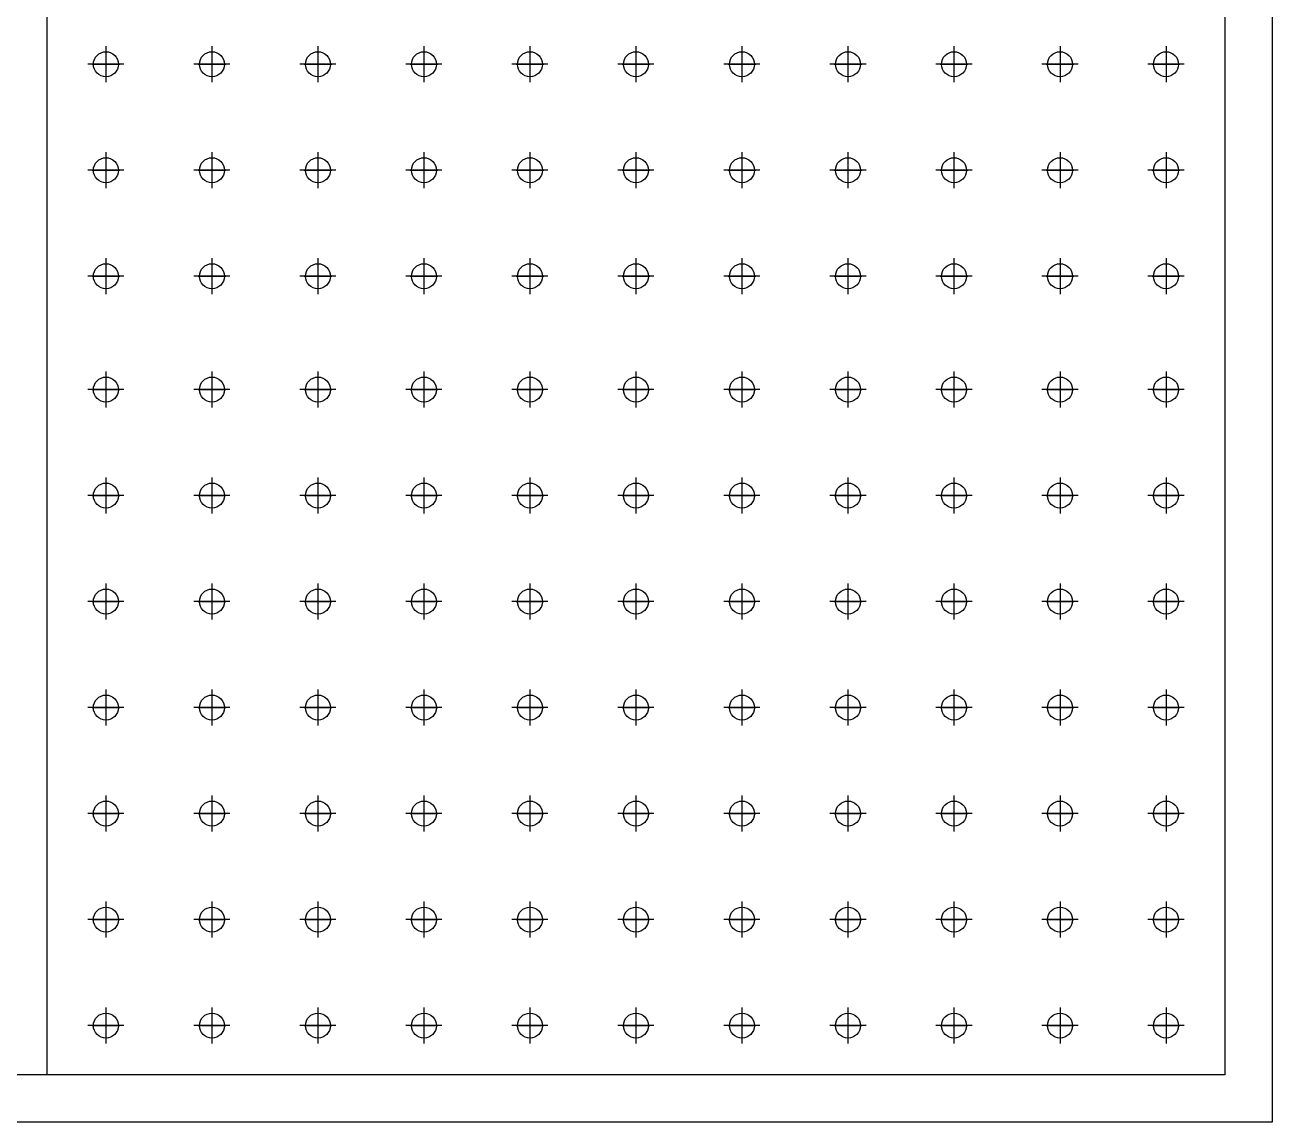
# Model space of a CAD drawing. Header units: millimetres. Extents: x 0 to 25222, y 0 to 17836.
# Drawn here: x 9319 to 10378, y 11528 to 12459 of the extents above; entities that cross this region are included whole.
import ezdxf

# ---------------------------------------------------------------- set-up
doc = ezdxf.new("R2010")
doc.units = ezdxf.units.MM
doc.linetypes.add('CENTER', pattern=[2, 1.25, -0.25, 0.25, -0.25])
doc.layers.add('CENTER', color=1, linetype='CENTER')

msp = doc.modelspace()

# ---------------------------------------------------------------- linework, layer by layer
at = {"color": 3}
msp.add_line((9338.1, 11568), (9338.1, 15688), dxfattribs=at)
for points in [[(3078.1, 11528), (3078.1, 15728), (10378.1, 15728), (10378.1, 11528)], [(3118.1, 11568), (3118.1, 15688), (10338.1, 15688), (10338.1, 11568)]]:
    msp.add_lwpolyline(points, close=True, dxfattribs=at)
for centre in [(9388.1, 12426.1), (9478.1, 12426.1), (9568.1, 12426.1), (9658.1, 12426.1), (9748.1, 12426.1), (9838.1, 12426.1), (9928.1, 12426.1), (10018.1, 12426.1), (10108.1, 12426.1), (10198.1, 12426.1), (10288.1, 12426.1), (9388.1, 12336.1), (9478.1, 12336.1), (9568.1, 12336.1), (9658.1, 12336.1), (9748.1, 12336.1), (9838.1, 12336.1), (9928.1, 12336.1), (10018.1, 12336.1), (10108.1, 12336.1), (10198.1, 12336.1), (10288.1, 12336.1), (9388.1, 12246.1), (9478.1, 12246.1), (9568.1, 12246.1), (9658.1, 12246.1), (9748.1, 12246.1), (9838.1, 12246.1), (9928.1, 12246.1), (10018.1, 12246.1), (10108.1, 12246.1), (10198.1, 12246.1), (10288.1, 12246.1), (9388.1, 12149.9), (9478.1, 12149.9), (9568.1, 12149.9), (9658.1, 12149.9), (9748.1, 12149.9), (9838.1, 12149.9), (9928.1, 12149.9), (10018.1, 12149.9), (10108.1, 12149.9), (10198.1, 12149.9), (10288.1, 12149.9), (9388.1, 12059.9), (9478.1, 12059.9), (9568.1, 12059.9), (9658.1, 12059.9), (9748.1, 12059.9), (9838.1, 12059.9), (9928.1, 12059.9), (10018.1, 12059.9), (10108.1, 12059.9), (10198.1, 12059.9), (10288.1, 12059.9), (9388.1, 11969.9), (9478.1, 11969.9), (9568.1, 11969.9), (9658.1, 11969.9), (9748.1, 11969.9), (9838.1, 11969.9), (9928.1, 11969.9), (10018.1, 11969.9), (10108.1, 11969.9), (10198.1, 11969.9), (10288.1, 11969.9), (9388.1, 11879.9), (9478.1, 11879.9), (9568.1, 11879.9), (9658.1, 11879.9), (9748.1, 11879.9), (9838.1, 11879.9), (9928.1, 11879.9), (10018.1, 11879.9), (10108.1, 11879.9), (10198.1, 11879.9), (10288.1, 11879.9), (9388.1, 11789.9), (9478.1, 11789.9), (9568.1, 11789.9), (9658.1, 11789.9), (9748.1, 11789.9), (9838.1, 11789.9), (9928.1, 11789.9), (10018.1, 11789.9), (10108.1, 11789.9), (10198.1, 11789.9), (10288.1, 11789.9), (9388.1, 11699.9), (9478.1, 11699.9), (9568.1, 11699.9), (9658.1, 11699.9), (9748.1, 11699.9), (9838.1, 11699.9), (9928.1, 11699.9), (10018.1, 11699.9), (10108.1, 11699.9), (10198.1, 11699.9), (10288.1, 11699.9), (9388.1, 11609.9), (9478.1, 11609.9), (9568.1, 11609.9), (9658.1, 11609.9), (9748.1, 11609.9), (9838.1, 11609.9), (9928.1, 11609.9), (10018.1, 11609.9), (10108.1, 11609.9), (10198.1, 11609.9), (10288.1, 11609.9)]:
    msp.add_circle(centre, 10.6)
at = {"layer": 'CENTER', "linetype": 'CENTER', "ltscale": 50}
for p, q in [((9388.1, 12441.4), (9388.1, 12410.8)), ((9478.1, 12441.4), (9478.1, 12410.8)), ((9568.1, 12441.4), (9568.1, 12410.8)), ((9658.1, 12441.4), (9658.1, 12410.8)), ((9748.1, 12441.4), (9748.1, 12410.8)), ((9838.1, 12441.4), (9838.1, 12410.8)), ((9928.1, 12441.4), (9928.1, 12410.8)), ((10018.1, 12441.4), (10018.1, 12410.8)), ((10108.1, 12441.4), (10108.1, 12410.8)), ((10198.1, 12441.4), (10198.1, 12410.8)), ((10288.1, 12441.4), (10288.1, 12410.8)), ((9388.1, 12437.9), (9388.1, 12414.3)), ((9478.1, 12437.9), (9478.1, 12414.3)), ((9568.1, 12437.9), (9568.1, 12414.3)), ((9658.1, 12437.9), (9658.1, 12414.3)), ((9748.1, 12437.9), (9748.1, 12414.3)), ((9838.1, 12437.9), (9838.1, 12414.3)), ((9928.1, 12437.9), (9928.1, 12414.3)), ((10018.1, 12437.9), (10018.1, 12414.3)), ((10108.1, 12437.9), (10108.1, 12414.3)), ((10198.1, 12437.9), (10198.1, 12414.3)), ((10288.1, 12437.9), (10288.1, 12414.3)), ((9403.4, 12426.1), (9372.8, 12426.1)), ((9376.4, 12426.1), (9399.9, 12426.1)), ((9399.9, 12426.1), (9376.4, 12426.1)), ((9376.4, 12426.1), (9399.9, 12426.1)), ((9493.4, 12426.1), (9462.8, 12426.1)), ((9466.4, 12426.1), (9489.9, 12426.1)), ((9489.9, 12426.1), (9466.4, 12426.1)), ((9466.4, 12426.1), (9489.9, 12426.1)), ((9583.4, 12426.1), (9552.8, 12426.1)), ((9556.4, 12426.1), (9579.9, 12426.1)), ((9579.9, 12426.1), (9556.4, 12426.1)), ((9556.4, 12426.1), (9579.9, 12426.1)), ((9673.4, 12426.1), (9642.8, 12426.1)), ((9646.4, 12426.1), (9669.9, 12426.1)), ((9669.9, 12426.1), (9646.4, 12426.1)), ((9646.4, 12426.1), (9669.9, 12426.1)), ((9763.4, 12426.1), (9732.8, 12426.1)), ((9736.4, 12426.1), (9759.9, 12426.1)), ((9759.9, 12426.1), (9736.4, 12426.1)), ((9736.4, 12426.1), (9759.9, 12426.1)), ((9853.4, 12426.1), (9822.8, 12426.1)), ((9826.4, 12426.1), (9849.9, 12426.1)), ((9849.9, 12426.1), (9826.4, 12426.1)), ((9826.4, 12426.1), (9849.9, 12426.1)), ((9943.4, 12426.1), (9912.8, 12426.1)), ((9916.4, 12426.1), (9939.9, 12426.1)), ((9939.9, 12426.1), (9916.4, 12426.1)), ((9916.4, 12426.1), (9939.9, 12426.1)), ((10033.4, 12426.1), (10002.8, 12426.1)), ((10006.4, 12426.1), (10029.9, 12426.1)), ((10029.9, 12426.1), (10006.4, 12426.1)), ((10006.4, 12426.1), (10029.9, 12426.1)), ((10123.4, 12426.1), (10092.8, 12426.1)), ((10096.4, 12426.1), (10119.9, 12426.1)), ((10119.9, 12426.1), (10096.4, 12426.1)), ((10096.4, 12426.1), (10119.9, 12426.1)), ((10213.4, 12426.1), (10182.8, 12426.1)), ((10186.4, 12426.1), (10209.9, 12426.1)), ((10209.9, 12426.1), (10186.4, 12426.1)), ((10186.4, 12426.1), (10209.9, 12426.1)), ((10303.4, 12426.1), (10272.8, 12426.1)), ((10276.4, 12426.1), (10299.9, 12426.1)), ((10299.9, 12426.1), (10276.4, 12426.1)), ((10276.4, 12426.1), (10299.9, 12426.1)), ((9388.1, 12351.4), (9388.1, 12320.8)), ((9388.1, 12347.9), (9388.1, 12324.3)), ((9478.1, 12351.4), (9478.1, 12320.8)), ((9478.1, 12347.9), (9478.1, 12324.3)), ((9568.1, 12351.4), (9568.1, 12320.8)), ((9568.1, 12347.9), (9568.1, 12324.3)), ((9658.1, 12351.4), (9658.1, 12320.8)), ((9658.1, 12347.9), (9658.1, 12324.3)), ((9748.1, 12351.4), (9748.1, 12320.8)), ((9748.1, 12347.9), (9748.1, 12324.3)), ((9838.1, 12351.4), (9838.1, 12320.8)), ((9838.1, 12347.9), (9838.1, 12324.3)), ((9928.1, 12351.4), (9928.1, 12320.8)), ((9928.1, 12347.9), (9928.1, 12324.3)), ((10018.1, 12351.4), (10018.1, 12320.8)), ((10018.1, 12347.9), (10018.1, 12324.3)), ((10108.1, 12351.4), (10108.1, 12320.8)), ((10108.1, 12347.9), (10108.1, 12324.3)), ((10198.1, 12351.4), (10198.1, 12320.8)), ((10198.1, 12347.9), (10198.1, 12324.3)), ((10288.1, 12351.4), (10288.1, 12320.8)), ((10288.1, 12347.9), (10288.1, 12324.3)), ((9403.4, 12336.1), (9372.8, 12336.1)), ((9376.4, 12336.1), (9399.9, 12336.1)), ((9399.9, 12336.1), (9376.4, 12336.1)), ((9376.4, 12336.1), (9399.9, 12336.1)), ((9493.4, 12336.1), (9462.8, 12336.1)), ((9466.4, 12336.1), (9489.9, 12336.1)), ((9489.9, 12336.1), (9466.4, 12336.1)), ((9466.4, 12336.1), (9489.9, 12336.1)), ((9583.4, 12336.1), (9552.8, 12336.1)), ((9556.4, 12336.1), (9579.9, 12336.1)), ((9579.9, 12336.1), (9556.4, 12336.1)), ((9556.4, 12336.1), (9579.9, 12336.1)), ((9673.4, 12336.1), (9642.8, 12336.1)), ((9646.4, 12336.1), (9669.9, 12336.1)), ((9669.9, 12336.1), (9646.4, 12336.1)), ((9646.4, 12336.1), (9669.9, 12336.1)), ((9763.4, 12336.1), (9732.8, 12336.1)), ((9736.4, 12336.1), (9759.9, 12336.1)), ((9759.9, 12336.1), (9736.4, 12336.1)), ((9736.4, 12336.1), (9759.9, 12336.1)), ((9853.4, 12336.1), (9822.8, 12336.1)), ((9826.4, 12336.1), (9849.9, 12336.1)), ((9849.9, 12336.1), (9826.4, 12336.1)), ((9826.4, 12336.1), (9849.9, 12336.1)), ((9943.4, 12336.1), (9912.8, 12336.1)), ((9916.4, 12336.1), (9939.9, 12336.1)), ((9939.9, 12336.1), (9916.4, 12336.1)), ((9916.4, 12336.1), (9939.9, 12336.1)), ((10033.4, 12336.1), (10002.8, 12336.1)), ((10006.4, 12336.1), (10029.9, 12336.1)), ((10029.9, 12336.1), (10006.4, 12336.1)), ((10006.4, 12336.1), (10029.9, 12336.1)), ((10123.4, 12336.1), (10092.8, 12336.1)), ((10096.4, 12336.1), (10119.9, 12336.1)), ((10119.9, 12336.1), (10096.4, 12336.1)), ((10096.4, 12336.1), (10119.9, 12336.1)), ((10213.4, 12336.1), (10182.8, 12336.1)), ((10186.4, 12336.1), (10209.9, 12336.1)), ((10209.9, 12336.1), (10186.4, 12336.1)), ((10186.4, 12336.1), (10209.9, 12336.1)), ((10303.4, 12336.1), (10272.8, 12336.1)), ((10276.4, 12336.1), (10299.9, 12336.1)), ((10299.9, 12336.1), (10276.4, 12336.1)), ((10276.4, 12336.1), (10299.9, 12336.1)), ((9388.1, 12261.4), (9388.1, 12230.8)), ((9478.1, 12261.4), (9478.1, 12230.8)), ((9568.1, 12261.4), (9568.1, 12230.8)), ((9658.1, 12261.4), (9658.1, 12230.8)), ((9748.1, 12261.4), (9748.1, 12230.8)), ((9838.1, 12261.4), (9838.1, 12230.8)), ((9928.1, 12261.4), (9928.1, 12230.8)), ((10018.1, 12261.4), (10018.1, 12230.8)), ((10108.1, 12261.4), (10108.1, 12230.8)), ((10198.1, 12261.4), (10198.1, 12230.8)), ((10288.1, 12261.4), (10288.1, 12230.8)), ((9388.1, 12257.9), (9388.1, 12234.3)), ((9478.1, 12257.9), (9478.1, 12234.3)), ((9568.1, 12257.9), (9568.1, 12234.3)), ((9658.1, 12257.9), (9658.1, 12234.3)), ((9748.1, 12257.9), (9748.1, 12234.3)), ((9838.1, 12257.9), (9838.1, 12234.3)), ((9928.1, 12257.9), (9928.1, 12234.3)), ((10018.1, 12257.9), (10018.1, 12234.3)), ((10108.1, 12257.9), (10108.1, 12234.3)), ((10198.1, 12257.9), (10198.1, 12234.3)), ((10288.1, 12257.9), (10288.1, 12234.3)), ((9403.4, 12246.1), (9372.8, 12246.1)), ((9376.4, 12246.1), (9399.9, 12246.1)), ((9399.9, 12246.1), (9376.4, 12246.1)), ((9376.4, 12246.1), (9399.9, 12246.1)), ((9493.4, 12246.1), (9462.8, 12246.1)), ((9466.4, 12246.1), (9489.9, 12246.1)), ((9489.9, 12246.1), (9466.4, 12246.1)), ((9466.4, 12246.1), (9489.9, 12246.1)), ((9583.4, 12246.1), (9552.8, 12246.1)), ((9556.4, 12246.1), (9579.9, 12246.1)), ((9579.9, 12246.1), (9556.4, 12246.1)), ((9556.4, 12246.1), (9579.9, 12246.1)), ((9673.4, 12246.1), (9642.8, 12246.1)), ((9646.4, 12246.1), (9669.9, 12246.1)), ((9669.9, 12246.1), (9646.4, 12246.1)), ((9646.4, 12246.1), (9669.9, 12246.1)), ((9763.4, 12246.1), (9732.8, 12246.1)), ((9736.4, 12246.1), (9759.9, 12246.1)), ((9759.9, 12246.1), (9736.4, 12246.1)), ((9736.4, 12246.1), (9759.9, 12246.1)), ((9853.4, 12246.1), (9822.8, 12246.1)), ((9826.4, 12246.1), (9849.9, 12246.1)), ((9849.9, 12246.1), (9826.4, 12246.1)), ((9826.4, 12246.1), (9849.9, 12246.1)), ((9943.4, 12246.1), (9912.8, 12246.1)), ((9916.4, 12246.1), (9939.9, 12246.1)), ((9939.9, 12246.1), (9916.4, 12246.1)), ((9916.4, 12246.1), (9939.9, 12246.1)), ((10033.4, 12246.1), (10002.8, 12246.1)), ((10006.4, 12246.1), (10029.9, 12246.1)), ((10029.9, 12246.1), (10006.4, 12246.1)), ((10006.4, 12246.1), (10029.9, 12246.1)), ((10123.4, 12246.1), (10092.8, 12246.1)), ((10096.4, 12246.1), (10119.9, 12246.1)), ((10119.9, 12246.1), (10096.4, 12246.1)), ((10096.4, 12246.1), (10119.9, 12246.1)), ((10213.4, 12246.1), (10182.8, 12246.1)), ((10186.4, 12246.1), (10209.9, 12246.1)), ((10209.9, 12246.1), (10186.4, 12246.1)), ((10186.4, 12246.1), (10209.9, 12246.1)), ((10303.4, 12246.1), (10272.8, 12246.1)), ((10276.4, 12246.1), (10299.9, 12246.1)), ((10299.9, 12246.1), (10276.4, 12246.1)), ((10276.4, 12246.1), (10299.9, 12246.1)), ((9388.1, 12165.2), (9388.1, 12134.6)), ((9478.1, 12165.2), (9478.1, 12134.6)), ((9568.1, 12165.2), (9568.1, 12134.6)), ((9658.1, 12165.2), (9658.1, 12134.6)), ((9748.1, 12165.2), (9748.1, 12134.6)), ((9838.1, 12165.2), (9838.1, 12134.6)), ((9928.1, 12165.2), (9928.1, 12134.6)), ((10018.1, 12165.2), (10018.1, 12134.6)), ((10108.1, 12165.2), (10108.1, 12134.6)), ((10198.1, 12165.2), (10198.1, 12134.6)), ((10288.1, 12165.2), (10288.1, 12134.6)), ((9388.1, 12161.6), (9388.1, 12138.1)), ((9478.1, 12161.6), (9478.1, 12138.1)), ((9568.1, 12161.6), (9568.1, 12138.1)), ((9658.1, 12161.6), (9658.1, 12138.1)), ((9748.1, 12161.6), (9748.1, 12138.1)), ((9838.1, 12161.6), (9838.1, 12138.1)), ((9928.1, 12161.6), (9928.1, 12138.1)), ((10018.1, 12161.6), (10018.1, 12138.1)), ((10108.1, 12161.6), (10108.1, 12138.1)), ((10198.1, 12161.6), (10198.1, 12138.1)), ((10288.1, 12161.6), (10288.1, 12138.1)), ((9403.4, 12149.9), (9372.8, 12149.9)), ((9376.4, 12149.9), (9399.9, 12149.9)), ((9399.9, 12149.9), (9376.4, 12149.9)), ((9376.4, 12149.9), (9399.9, 12149.9)), ((9493.4, 12149.9), (9462.8, 12149.9)), ((9466.4, 12149.9), (9489.9, 12149.9)), ((9489.9, 12149.9), (9466.4, 12149.9)), ((9466.4, 12149.9), (9489.9, 12149.9)), ((9583.4, 12149.9), (9552.8, 12149.9)), ((9556.4, 12149.9), (9579.9, 12149.9)), ((9579.9, 12149.9), (9556.4, 12149.9)), ((9556.4, 12149.9), (9579.9, 12149.9)), ((9673.4, 12149.9), (9642.8, 12149.9)), ((9646.4, 12149.9), (9669.9, 12149.9)), ((9669.9, 12149.9), (9646.4, 12149.9)), ((9646.4, 12149.9), (9669.9, 12149.9)), ((9763.4, 12149.9), (9732.8, 12149.9)), ((9736.4, 12149.9), (9759.9, 12149.9)), ((9759.9, 12149.9), (9736.4, 12149.9)), ((9736.4, 12149.9), (9759.9, 12149.9)), ((9853.4, 12149.9), (9822.8, 12149.9)), ((9826.4, 12149.9), (9849.9, 12149.9)), ((9849.9, 12149.9), (9826.4, 12149.9)), ((9826.4, 12149.9), (9849.9, 12149.9)), ((9943.4, 12149.9), (9912.8, 12149.9)), ((9916.4, 12149.9), (9939.9, 12149.9)), ((9939.9, 12149.9), (9916.4, 12149.9)), ((9916.4, 12149.9), (9939.9, 12149.9)), ((10033.4, 12149.9), (10002.8, 12149.9)), ((10006.4, 12149.9), (10029.9, 12149.9)), ((10029.9, 12149.9), (10006.4, 12149.9)), ((10006.4, 12149.9), (10029.9, 12149.9)), ((10123.4, 12149.9), (10092.8, 12149.9)), ((10096.4, 12149.9), (10119.9, 12149.9)), ((10119.9, 12149.9), (10096.4, 12149.9)), ((10096.4, 12149.9), (10119.9, 12149.9)), ((10213.4, 12149.9), (10182.8, 12149.9)), ((10186.4, 12149.9), (10209.9, 12149.9)), ((10209.9, 12149.9), (10186.4, 12149.9)), ((10186.4, 12149.9), (10209.9, 12149.9)), ((10303.4, 12149.9), (10272.8, 12149.9)), ((10276.4, 12149.9), (10299.9, 12149.9)), ((10299.9, 12149.9), (10276.4, 12149.9)), ((10276.4, 12149.9), (10299.9, 12149.9)), ((9388.1, 12075.2), (9388.1, 12044.6)), ((9388.1, 12071.6), (9388.1, 12048.1)), ((9478.1, 12075.2), (9478.1, 12044.6)), ((9478.1, 12071.6), (9478.1, 12048.1)), ((9568.1, 12075.2), (9568.1, 12044.6)), ((9568.1, 12071.6), (9568.1, 12048.1)), ((9658.1, 12075.2), (9658.1, 12044.6)), ((9658.1, 12071.6), (9658.1, 12048.1)), ((9748.1, 12075.2), (9748.1, 12044.6)), ((9748.1, 12071.6), (9748.1, 12048.1)), ((9838.1, 12075.2), (9838.1, 12044.6)), ((9838.1, 12071.6), (9838.1, 12048.1)), ((9928.1, 12075.2), (9928.1, 12044.6)), ((9928.1, 12071.6), (9928.1, 12048.1)), ((10018.1, 12075.2), (10018.1, 12044.6)), ((10018.1, 12071.6), (10018.1, 12048.1)), ((10108.1, 12075.2), (10108.1, 12044.6)), ((10108.1, 12071.6), (10108.1, 12048.1)), ((10198.1, 12075.2), (10198.1, 12044.6)), ((10198.1, 12071.6), (10198.1, 12048.1)), ((10288.1, 12075.2), (10288.1, 12044.6)), ((10288.1, 12071.6), (10288.1, 12048.1)), ((9403.4, 12059.9), (9372.8, 12059.9)), ((9376.4, 12059.9), (9399.9, 12059.9)), ((9399.9, 12059.9), (9376.4, 12059.9)), ((9376.4, 12059.9), (9399.9, 12059.9)), ((9493.4, 12059.9), (9462.8, 12059.9)), ((9466.4, 12059.9), (9489.9, 12059.9)), ((9489.9, 12059.9), (9466.4, 12059.9)), ((9466.4, 12059.9), (9489.9, 12059.9)), ((9583.4, 12059.9), (9552.8, 12059.9)), ((9556.4, 12059.9), (9579.9, 12059.9)), ((9579.9, 12059.9), (9556.4, 12059.9)), ((9556.4, 12059.9), (9579.9, 12059.9)), ((9673.4, 12059.9), (9642.8, 12059.9)), ((9646.4, 12059.9), (9669.9, 12059.9)), ((9669.9, 12059.9), (9646.4, 12059.9)), ((9646.4, 12059.9), (9669.9, 12059.9)), ((9763.4, 12059.9), (9732.8, 12059.9)), ((9736.4, 12059.9), (9759.9, 12059.9)), ((9759.9, 12059.9), (9736.4, 12059.9)), ((9736.4, 12059.9), (9759.9, 12059.9)), ((9853.4, 12059.9), (9822.8, 12059.9)), ((9826.4, 12059.9), (9849.9, 12059.9)), ((9849.9, 12059.9), (9826.4, 12059.9)), ((9826.4, 12059.9), (9849.9, 12059.9)), ((9943.4, 12059.9), (9912.8, 12059.9)), ((9916.4, 12059.9), (9939.9, 12059.9)), ((9939.9, 12059.9), (9916.4, 12059.9)), ((9916.4, 12059.9), (9939.9, 12059.9)), ((10033.4, 12059.9), (10002.8, 12059.9)), ((10006.4, 12059.9), (10029.9, 12059.9)), ((10029.9, 12059.9), (10006.4, 12059.9)), ((10006.4, 12059.9), (10029.9, 12059.9)), ((10123.4, 12059.9), (10092.8, 12059.9)), ((10096.4, 12059.9), (10119.9, 12059.9)), ((10119.9, 12059.9), (10096.4, 12059.9)), ((10096.4, 12059.9), (10119.9, 12059.9)), ((10213.4, 12059.9), (10182.8, 12059.9)), ((10186.4, 12059.9), (10209.9, 12059.9)), ((10209.9, 12059.9), (10186.4, 12059.9)), ((10186.4, 12059.9), (10209.9, 12059.9)), ((10303.4, 12059.9), (10272.8, 12059.9)), ((10276.4, 12059.9), (10299.9, 12059.9)), ((10299.9, 12059.9), (10276.4, 12059.9)), ((10276.4, 12059.9), (10299.9, 12059.9)), ((9388.1, 11985.2), (9388.1, 11954.6)), ((9478.1, 11985.2), (9478.1, 11954.6)), ((9568.1, 11985.2), (9568.1, 11954.6)), ((9658.1, 11985.2), (9658.1, 11954.6)), ((9748.1, 11985.2), (9748.1, 11954.6)), ((9838.1, 11985.2), (9838.1, 11954.6)), ((9928.1, 11985.2), (9928.1, 11954.6)), ((10018.1, 11985.2), (10018.1, 11954.6)), ((10108.1, 11985.2), (10108.1, 11954.6)), ((10198.1, 11985.2), (10198.1, 11954.6)), ((10288.1, 11985.2), (10288.1, 11954.6)), ((9388.1, 11981.6), (9388.1, 11958.1)), ((9478.1, 11981.6), (9478.1, 11958.1)), ((9568.1, 11981.6), (9568.1, 11958.1)), ((9658.1, 11981.6), (9658.1, 11958.1)), ((9748.1, 11981.6), (9748.1, 11958.1)), ((9838.1, 11981.6), (9838.1, 11958.1)), ((9928.1, 11981.6), (9928.1, 11958.1)), ((10018.1, 11981.6), (10018.1, 11958.1)), ((10108.1, 11981.6), (10108.1, 11958.1)), ((10198.1, 11981.6), (10198.1, 11958.1)), ((10288.1, 11981.6), (10288.1, 11958.1)), ((9403.4, 11969.9), (9372.8, 11969.9)), ((9376.4, 11969.9), (9399.9, 11969.9)), ((9399.9, 11969.9), (9376.4, 11969.9)), ((9376.4, 11969.9), (9399.9, 11969.9)), ((9493.4, 11969.9), (9462.8, 11969.9)), ((9466.4, 11969.9), (9489.9, 11969.9)), ((9489.9, 11969.9), (9466.4, 11969.9)), ((9466.4, 11969.9), (9489.9, 11969.9)), ((9583.4, 11969.9), (9552.8, 11969.9)), ((9556.4, 11969.9), (9579.9, 11969.9)), ((9579.9, 11969.9), (9556.4, 11969.9)), ((9556.4, 11969.9), (9579.9, 11969.9)), ((9673.4, 11969.9), (9642.8, 11969.9)), ((9646.4, 11969.9), (9669.9, 11969.9)), ((9669.9, 11969.9), (9646.4, 11969.9)), ((9646.4, 11969.9), (9669.9, 11969.9)), ((9763.4, 11969.9), (9732.8, 11969.9)), ((9736.4, 11969.9), (9759.9, 11969.9)), ((9759.9, 11969.9), (9736.4, 11969.9)), ((9736.4, 11969.9), (9759.9, 11969.9)), ((9853.4, 11969.9), (9822.8, 11969.9)), ((9826.4, 11969.9), (9849.9, 11969.9)), ((9849.9, 11969.9), (9826.4, 11969.9)), ((9826.4, 11969.9), (9849.9, 11969.9)), ((9943.4, 11969.9), (9912.8, 11969.9)), ((9916.4, 11969.9), (9939.9, 11969.9)), ((9939.9, 11969.9), (9916.4, 11969.9)), ((9916.4, 11969.9), (9939.9, 11969.9)), ((10033.4, 11969.9), (10002.8, 11969.9)), ((10006.4, 11969.9), (10029.9, 11969.9)), ((10029.9, 11969.9), (10006.4, 11969.9)), ((10006.4, 11969.9), (10029.9, 11969.9)), ((10123.4, 11969.9), (10092.8, 11969.9)), ((10096.4, 11969.9), (10119.9, 11969.9)), ((10119.9, 11969.9), (10096.4, 11969.9)), ((10096.4, 11969.9), (10119.9, 11969.9)), ((10213.4, 11969.9), (10182.8, 11969.9)), ((10186.4, 11969.9), (10209.9, 11969.9)), ((10209.9, 11969.9), (10186.4, 11969.9)), ((10186.4, 11969.9), (10209.9, 11969.9)), ((10303.4, 11969.9), (10272.8, 11969.9)), ((10276.4, 11969.9), (10299.9, 11969.9)), ((10299.9, 11969.9), (10276.4, 11969.9)), ((10276.4, 11969.9), (10299.9, 11969.9)), ((9388.1, 11895.2), (9388.1, 11864.6)), ((9388.1, 11891.6), (9388.1, 11868.1)), ((9478.1, 11895.2), (9478.1, 11864.6)), ((9478.1, 11891.6), (9478.1, 11868.1)), ((9568.1, 11895.2), (9568.1, 11864.6)), ((9568.1, 11891.6), (9568.1, 11868.1)), ((9658.1, 11895.2), (9658.1, 11864.6)), ((9658.1, 11891.6), (9658.1, 11868.1)), ((9748.1, 11895.2), (9748.1, 11864.6)), ((9748.1, 11891.6), (9748.1, 11868.1)), ((9838.1, 11895.2), (9838.1, 11864.6)), ((9838.1, 11891.6), (9838.1, 11868.1)), ((9928.1, 11895.2), (9928.1, 11864.6)), ((9928.1, 11891.6), (9928.1, 11868.1)), ((10018.1, 11895.2), (10018.1, 11864.6)), ((10018.1, 11891.6), (10018.1, 11868.1)), ((10108.1, 11895.2), (10108.1, 11864.6)), ((10108.1, 11891.6), (10108.1, 11868.1)), ((10198.1, 11895.2), (10198.1, 11864.6)), ((10198.1, 11891.6), (10198.1, 11868.1)), ((10288.1, 11895.2), (10288.1, 11864.6)), ((10288.1, 11891.6), (10288.1, 11868.1)), ((9403.4, 11879.9), (9372.8, 11879.9)), ((9376.4, 11879.9), (9399.9, 11879.9)), ((9399.9, 11879.9), (9376.4, 11879.9)), ((9376.4, 11879.9), (9399.9, 11879.9)), ((9493.4, 11879.9), (9462.8, 11879.9)), ((9466.4, 11879.9), (9489.9, 11879.9)), ((9489.9, 11879.9), (9466.4, 11879.9)), ((9466.4, 11879.9), (9489.9, 11879.9)), ((9583.4, 11879.9), (9552.8, 11879.9)), ((9556.4, 11879.9), (9579.9, 11879.9)), ((9579.9, 11879.9), (9556.4, 11879.9)), ((9556.4, 11879.9), (9579.9, 11879.9)), ((9673.4, 11879.9), (9642.8, 11879.9)), ((9646.4, 11879.9), (9669.9, 11879.9)), ((9669.9, 11879.9), (9646.4, 11879.9)), ((9646.4, 11879.9), (9669.9, 11879.9)), ((9763.4, 11879.9), (9732.8, 11879.9)), ((9736.4, 11879.9), (9759.9, 11879.9)), ((9759.9, 11879.9), (9736.4, 11879.9)), ((9736.4, 11879.9), (9759.9, 11879.9)), ((9853.4, 11879.9), (9822.8, 11879.9)), ((9826.4, 11879.9), (9849.9, 11879.9)), ((9849.9, 11879.9), (9826.4, 11879.9)), ((9826.4, 11879.9), (9849.9, 11879.9)), ((9943.4, 11879.9), (9912.8, 11879.9)), ((9916.4, 11879.9), (9939.9, 11879.9)), ((9939.9, 11879.9), (9916.4, 11879.9)), ((9916.4, 11879.9), (9939.9, 11879.9)), ((10033.4, 11879.9), (10002.8, 11879.9)), ((10006.4, 11879.9), (10029.9, 11879.9)), ((10029.9, 11879.9), (10006.4, 11879.9)), ((10006.4, 11879.9), (10029.9, 11879.9)), ((10123.4, 11879.9), (10092.8, 11879.9)), ((10096.4, 11879.9), (10119.9, 11879.9)), ((10119.9, 11879.9), (10096.4, 11879.9)), ((10096.4, 11879.9), (10119.9, 11879.9)), ((10213.4, 11879.9), (10182.8, 11879.9)), ((10186.4, 11879.9), (10209.9, 11879.9)), ((10209.9, 11879.9), (10186.4, 11879.9)), ((10186.4, 11879.9), (10209.9, 11879.9)), ((10303.4, 11879.9), (10272.8, 11879.9)), ((10276.4, 11879.9), (10299.9, 11879.9)), ((10299.9, 11879.9), (10276.4, 11879.9)), ((10276.4, 11879.9), (10299.9, 11879.9)), ((9388.1, 11805.2), (9388.1, 11774.6)), ((9478.1, 11805.2), (9478.1, 11774.6)), ((9568.1, 11805.2), (9568.1, 11774.6)), ((9658.1, 11805.2), (9658.1, 11774.6)), ((9748.1, 11805.2), (9748.1, 11774.6)), ((9838.1, 11805.2), (9838.1, 11774.6)), ((9928.1, 11805.2), (9928.1, 11774.6)), ((10018.1, 11805.2), (10018.1, 11774.6)), ((10108.1, 11805.2), (10108.1, 11774.6)), ((10198.1, 11805.2), (10198.1, 11774.6)), ((10288.1, 11805.2), (10288.1, 11774.6)), ((9388.1, 11801.6), (9388.1, 11778.1)), ((9478.1, 11801.6), (9478.1, 11778.1)), ((9568.1, 11801.6), (9568.1, 11778.1)), ((9658.1, 11801.6), (9658.1, 11778.1)), ((9748.1, 11801.6), (9748.1, 11778.1)), ((9838.1, 11801.6), (9838.1, 11778.1)), ((9928.1, 11801.6), (9928.1, 11778.1)), ((10018.1, 11801.6), (10018.1, 11778.1)), ((10108.1, 11801.6), (10108.1, 11778.1)), ((10198.1, 11801.6), (10198.1, 11778.1)), ((10288.1, 11801.6), (10288.1, 11778.1)), ((9403.4, 11789.9), (9372.8, 11789.9)), ((9376.4, 11789.9), (9399.9, 11789.9)), ((9399.9, 11789.9), (9376.4, 11789.9)), ((9376.4, 11789.9), (9399.9, 11789.9)), ((9493.4, 11789.9), (9462.8, 11789.9)), ((9466.4, 11789.9), (9489.9, 11789.9)), ((9489.9, 11789.9), (9466.4, 11789.9)), ((9466.4, 11789.9), (9489.9, 11789.9)), ((9583.4, 11789.9), (9552.8, 11789.9)), ((9556.4, 11789.9), (9579.9, 11789.9)), ((9579.9, 11789.9), (9556.4, 11789.9)), ((9556.4, 11789.9), (9579.9, 11789.9)), ((9673.4, 11789.9), (9642.8, 11789.9)), ((9646.4, 11789.9), (9669.9, 11789.9)), ((9669.9, 11789.9), (9646.4, 11789.9)), ((9646.4, 11789.9), (9669.9, 11789.9)), ((9763.4, 11789.9), (9732.8, 11789.9)), ((9736.4, 11789.9), (9759.9, 11789.9)), ((9759.9, 11789.9), (9736.4, 11789.9)), ((9736.4, 11789.9), (9759.9, 11789.9)), ((9853.4, 11789.9), (9822.8, 11789.9)), ((9826.4, 11789.9), (9849.9, 11789.9)), ((9849.9, 11789.9), (9826.4, 11789.9)), ((9826.4, 11789.9), (9849.9, 11789.9)), ((9943.4, 11789.9), (9912.8, 11789.9)), ((9916.4, 11789.9), (9939.9, 11789.9)), ((9939.9, 11789.9), (9916.4, 11789.9)), ((9916.4, 11789.9), (9939.9, 11789.9)), ((10033.4, 11789.9), (10002.8, 11789.9)), ((10006.4, 11789.9), (10029.9, 11789.9)), ((10029.9, 11789.9), (10006.4, 11789.9)), ((10006.4, 11789.9), (10029.9, 11789.9)), ((10123.4, 11789.9), (10092.8, 11789.9)), ((10096.4, 11789.9), (10119.9, 11789.9)), ((10119.9, 11789.9), (10096.4, 11789.9)), ((10096.4, 11789.9), (10119.9, 11789.9)), ((10213.4, 11789.9), (10182.8, 11789.9)), ((10186.4, 11789.9), (10209.9, 11789.9)), ((10209.9, 11789.9), (10186.4, 11789.9)), ((10186.4, 11789.9), (10209.9, 11789.9)), ((10303.4, 11789.9), (10272.8, 11789.9)), ((10276.4, 11789.9), (10299.9, 11789.9)), ((10299.9, 11789.9), (10276.4, 11789.9)), ((10276.4, 11789.9), (10299.9, 11789.9)), ((9388.1, 11715.2), (9388.1, 11684.6)), ((9388.1, 11711.6), (9388.1, 11688.1)), ((9478.1, 11715.2), (9478.1, 11684.6)), ((9478.1, 11711.6), (9478.1, 11688.1)), ((9568.1, 11715.2), (9568.1, 11684.6)), ((9568.1, 11711.6), (9568.1, 11688.1)), ((9658.1, 11715.2), (9658.1, 11684.6)), ((9658.1, 11711.6), (9658.1, 11688.1)), ((9748.1, 11715.2), (9748.1, 11684.6)), ((9748.1, 11711.6), (9748.1, 11688.1)), ((9838.1, 11715.2), (9838.1, 11684.6)), ((9838.1, 11711.6), (9838.1, 11688.1)), ((9928.1, 11715.2), (9928.1, 11684.6)), ((9928.1, 11711.6), (9928.1, 11688.1)), ((10018.1, 11715.2), (10018.1, 11684.6)), ((10018.1, 11711.6), (10018.1, 11688.1)), ((10108.1, 11715.2), (10108.1, 11684.6)), ((10108.1, 11711.6), (10108.1, 11688.1)), ((10198.1, 11715.2), (10198.1, 11684.6)), ((10198.1, 11711.6), (10198.1, 11688.1)), ((10288.1, 11715.2), (10288.1, 11684.6)), ((10288.1, 11711.6), (10288.1, 11688.1)), ((9403.4, 11699.9), (9372.8, 11699.9)), ((9376.4, 11699.9), (9399.9, 11699.9)), ((9399.9, 11699.9), (9376.4, 11699.9)), ((9376.4, 11699.9), (9399.9, 11699.9)), ((9493.4, 11699.9), (9462.8, 11699.9)), ((9466.4, 11699.9), (9489.9, 11699.9)), ((9489.9, 11699.9), (9466.4, 11699.9)), ((9466.4, 11699.9), (9489.9, 11699.9)), ((9583.4, 11699.9), (9552.8, 11699.9)), ((9556.4, 11699.9), (9579.9, 11699.9)), ((9579.9, 11699.9), (9556.4, 11699.9)), ((9556.4, 11699.9), (9579.9, 11699.9)), ((9673.4, 11699.9), (9642.8, 11699.9)), ((9646.4, 11699.9), (9669.9, 11699.9)), ((9669.9, 11699.9), (9646.4, 11699.9)), ((9646.4, 11699.9), (9669.9, 11699.9)), ((9763.4, 11699.9), (9732.8, 11699.9)), ((9736.4, 11699.9), (9759.9, 11699.9)), ((9759.9, 11699.9), (9736.4, 11699.9)), ((9736.4, 11699.9), (9759.9, 11699.9)), ((9853.4, 11699.9), (9822.8, 11699.9)), ((9826.4, 11699.9), (9849.9, 11699.9)), ((9849.9, 11699.9), (9826.4, 11699.9)), ((9826.4, 11699.9), (9849.9, 11699.9)), ((9943.4, 11699.9), (9912.8, 11699.9)), ((9916.4, 11699.9), (9939.9, 11699.9)), ((9939.9, 11699.9), (9916.4, 11699.9)), ((9916.4, 11699.9), (9939.9, 11699.9)), ((10033.4, 11699.9), (10002.8, 11699.9)), ((10006.4, 11699.9), (10029.9, 11699.9)), ((10029.9, 11699.9), (10006.4, 11699.9)), ((10006.4, 11699.9), (10029.9, 11699.9)), ((10123.4, 11699.9), (10092.8, 11699.9)), ((10096.4, 11699.9), (10119.9, 11699.9)), ((10119.9, 11699.9), (10096.4, 11699.9)), ((10096.4, 11699.9), (10119.9, 11699.9)), ((10213.4, 11699.9), (10182.8, 11699.9)), ((10186.4, 11699.9), (10209.9, 11699.9)), ((10209.9, 11699.9), (10186.4, 11699.9)), ((10186.4, 11699.9), (10209.9, 11699.9)), ((10303.4, 11699.9), (10272.8, 11699.9)), ((10276.4, 11699.9), (10299.9, 11699.9)), ((10299.9, 11699.9), (10276.4, 11699.9)), ((10276.4, 11699.9), (10299.9, 11699.9)), ((9388.1, 11625.2), (9388.1, 11594.6)), ((9478.1, 11625.2), (9478.1, 11594.6)), ((9568.1, 11625.2), (9568.1, 11594.6)), ((9658.1, 11625.2), (9658.1, 11594.6)), ((9748.1, 11625.2), (9748.1, 11594.6)), ((9838.1, 11625.2), (9838.1, 11594.6)), ((9928.1, 11625.2), (9928.1, 11594.6)), ((10018.1, 11625.2), (10018.1, 11594.6)), ((10108.1, 11625.2), (10108.1, 11594.6)), ((10198.1, 11625.2), (10198.1, 11594.6)), ((10288.1, 11625.2), (10288.1, 11594.6)), ((9388.1, 11621.6), (9388.1, 11598.1)), ((9478.1, 11621.6), (9478.1, 11598.1)), ((9568.1, 11621.6), (9568.1, 11598.1)), ((9658.1, 11621.6), (9658.1, 11598.1)), ((9748.1, 11621.6), (9748.1, 11598.1)), ((9838.1, 11621.6), (9838.1, 11598.1)), ((9928.1, 11621.6), (9928.1, 11598.1)), ((10018.1, 11621.6), (10018.1, 11598.1)), ((10108.1, 11621.6), (10108.1, 11598.1)), ((10198.1, 11621.6), (10198.1, 11598.1)), ((10288.1, 11621.6), (10288.1, 11598.1)), ((9403.4, 11609.9), (9372.8, 11609.9)), ((9376.4, 11609.9), (9399.9, 11609.9)), ((9399.9, 11609.9), (9376.4, 11609.9)), ((9376.4, 11609.9), (9399.9, 11609.9)), ((9493.4, 11609.9), (9462.8, 11609.9)), ((9466.4, 11609.9), (9489.9, 11609.9)), ((9489.9, 11609.9), (9466.4, 11609.9)), ((9466.4, 11609.9), (9489.9, 11609.9)), ((9583.4, 11609.9), (9552.8, 11609.9)), ((9556.4, 11609.9), (9579.9, 11609.9)), ((9579.9, 11609.9), (9556.4, 11609.9)), ((9556.4, 11609.9), (9579.9, 11609.9)), ((9673.4, 11609.9), (9642.8, 11609.9)), ((9646.4, 11609.9), (9669.9, 11609.9)), ((9669.9, 11609.9), (9646.4, 11609.9)), ((9646.4, 11609.9), (9669.9, 11609.9)), ((9763.4, 11609.9), (9732.8, 11609.9)), ((9736.4, 11609.9), (9759.9, 11609.9)), ((9759.9, 11609.9), (9736.4, 11609.9)), ((9736.4, 11609.9), (9759.9, 11609.9)), ((9853.4, 11609.9), (9822.8, 11609.9)), ((9826.4, 11609.9), (9849.9, 11609.9)), ((9849.9, 11609.9), (9826.4, 11609.9)), ((9826.4, 11609.9), (9849.9, 11609.9)), ((9943.4, 11609.9), (9912.8, 11609.9)), ((9916.4, 11609.9), (9939.9, 11609.9)), ((9939.9, 11609.9), (9916.4, 11609.9)), ((9916.4, 11609.9), (9939.9, 11609.9)), ((10033.4, 11609.9), (10002.8, 11609.9)), ((10006.4, 11609.9), (10029.9, 11609.9)), ((10029.9, 11609.9), (10006.4, 11609.9)), ((10006.4, 11609.9), (10029.9, 11609.9)), ((10123.4, 11609.9), (10092.8, 11609.9)), ((10096.4, 11609.9), (10119.9, 11609.9)), ((10119.9, 11609.9), (10096.4, 11609.9)), ((10096.4, 11609.9), (10119.9, 11609.9)), ((10213.4, 11609.9), (10182.8, 11609.9)), ((10186.4, 11609.9), (10209.9, 11609.9)), ((10209.9, 11609.9), (10186.4, 11609.9)), ((10186.4, 11609.9), (10209.9, 11609.9)), ((10303.4, 11609.9), (10272.8, 11609.9)), ((10276.4, 11609.9), (10299.9, 11609.9)), ((10299.9, 11609.9), (10276.4, 11609.9)), ((10276.4, 11609.9), (10299.9, 11609.9))]:
    msp.add_line(p, q, dxfattribs=at)

doc.saveas('drawing.dxf')
